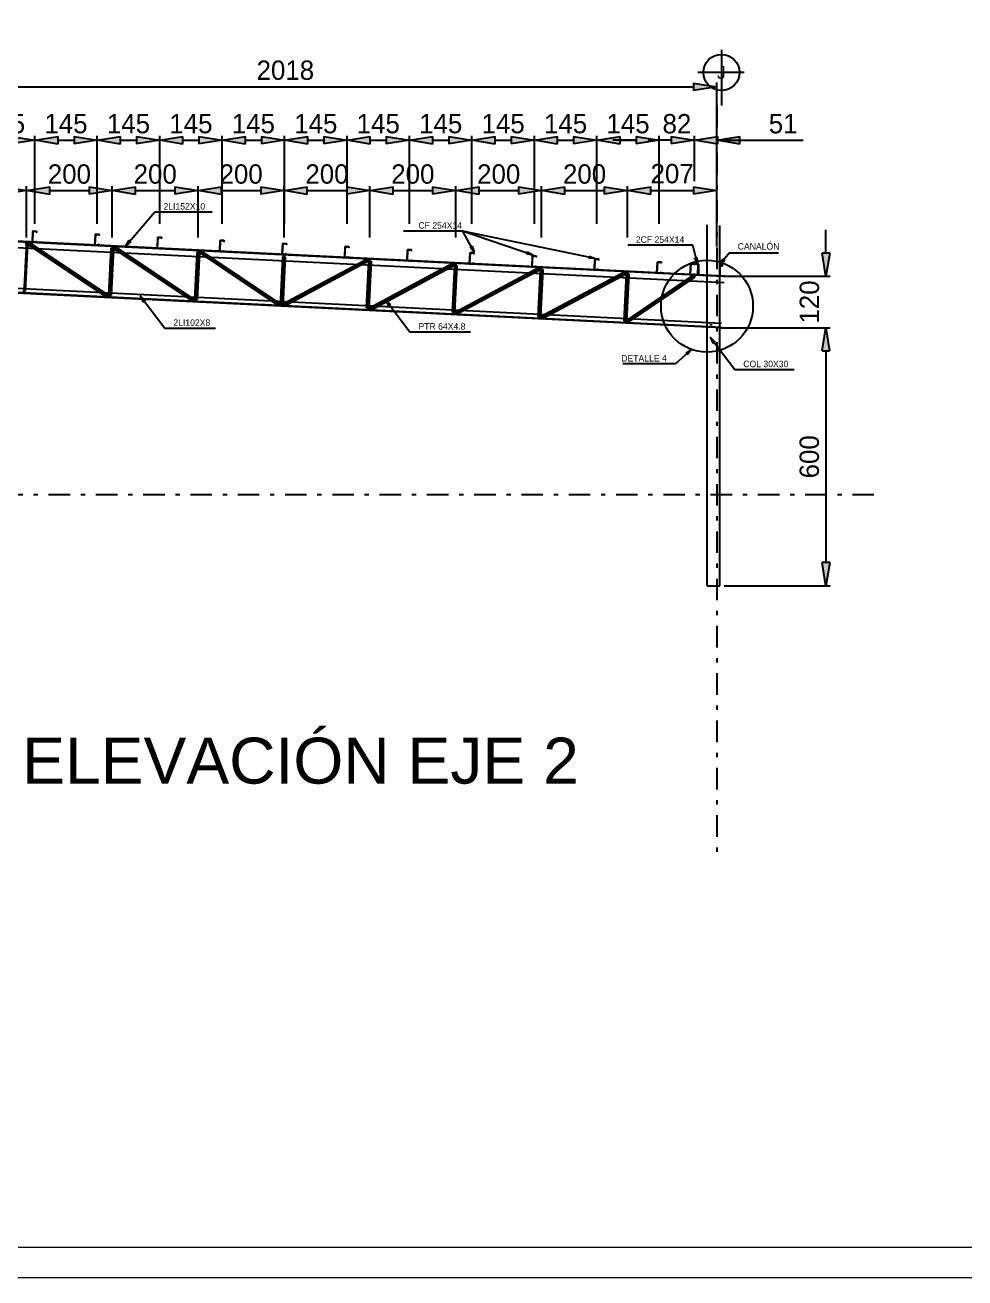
# Model space of a CAD drawing. Header units: millimetres. Extents: x 0 to 11971, y -30495 to 57.
# Drawn here: x 116.02 to 137.89, y 0 to 29.13 of the extents above; entities that cross this region are included whole.
import ezdxf
from ezdxf.enums import TextEntityAlignment as Align

# ---------------------------------------------------------------- set-up
doc = ezdxf.new("R2010")
doc.units = ezdxf.units.MM
doc.linetypes.add('DASHDOT', pattern=[1, 0.5, -0.25, 0, -0.25])
for name, color, linetype in [('6', 7, 'Continuous'), ('ACERO', 5, 'Continuous'), ('C', 11, 'Continuous'), ('EJES', 250, 'DASHDOT'), ('MEM', 7, 'Continuous'), ('Muro', 242, 'Continuous')]:
    doc.layers.add(name, color=color, linetype=linetype)
doc.styles.add('LEROY', font='stylu.ttf')
doc.styles.add('SWISS', font='SAS_____.pfb')
doc.dimstyles.new('LEROY', dxfattribs={"dimtxt": 0.15, "dimasz": 0.18, "dimexe": 0.1, "dimexo": 0.1, "dimgap": 0.05, "dimtad": 1, "dimdec": 0, "dimlfac": 100, "dimzin": 0, "dimdsep": 46, "dimtxsty": 'LEROY', "dimblk1": 'FLECHA', "dimblk2": 'FLECHA', "dimsah": 1, "dimcen": 0.2, "dimclrd": 256, "dimclre": 256, "dimclrt": 5, "dimadec": 0, "dimazin": 0, "dimtfac": 0.5, "dimtdec": 0, "dimtix": 1, "dimtofl": 0, "dimtmove": 0, "dimatfit": 3, "dimldrblk": 'FLECHA', "dimfxl": 1, "dimtolj": 1, "dimtzin": 0, "dimarcsym": 0})
doc.dimstyles.new('LEROY_CONC', dxfattribs={"dimtxt": 0.15, "dimasz": 0.15, "dimexe": 0.08, "dimexo": 0.08, "dimgap": 0.05, "dimtad": 1, "dimdec": 0, "dimlfac": 20, "dimzin": 0, "dimdsep": 46, "dimtxsty": 'LEROY', "dimblk1": 'FLECHA', "dimblk2": 'FLECHA', "dimsah": 1, "dimcen": 0.2, "dimclrd": 256, "dimclre": 256, "dimclrt": 5, "dimadec": 0, "dimazin": 0, "dimtfac": 0.5, "dimtdec": 0, "dimtix": 1, "dimtofl": 0, "dimtmove": 0, "dimatfit": 3, "dimldrblk": 'FLECHA', "dimfxl": 1, "dimtolj": 1, "dimtzin": 0, "dimarcsym": 0})

# ---------------------------------------------------------------- blocks, each defined once
blk = doc.blocks.new('FLECHA')
at = {"linetype": 'Continuous'}
blk.add_hatch(color=5, dxfattribs=at).paths.add_polyline_path([(0, 0), (-1, 0.162), (-1, -0.157)])
at = {"color": 5, "linetype": 'Continuous'}
blk.add_line((-1, 0.162), (-1, -0.157), dxfattribs=at)
blk.add_lwpolyline([(-1, 0.162), (0, 0), (-1, -0.157)], dxfattribs=at)
blk = doc.blocks.new('*D36')
at = {"layer": 'C', "lineweight": -2, "transparency": 16777216}
for p, q in [((132.212, 22.092), (134.754, 22.092)), ((134.654, 21.552), (134.654, 16.632)), ((132.287, 16.092), (134.754, 16.092))]:
    blk.add_line(p, q, dxfattribs=at)
at = {"layer": 'Defpoints', "color": 0, "transparency": 16777216}
for p in [(132.112, 22.092), (132.187, 16.092), (134.654, 16.092)]:
    blk.add_point(p, dxfattribs=at)
at = {"layer": 'C', "lineweight": -2, "transparency": 16777216, "xscale": 0.54, "yscale": 0.54, "zscale": 0.54}
for p, rotation in [((134.654, 22.092), 90), ((134.654, 16.092), 270)]:
    blk.add_blockref('FLECHA', p, dxfattribs=dict(at, rotation=rotation))
at = {"layer": 'C', "color": 7, "transparency": 16777216, "insert": (134.269, 19.092), "char_height": 0.45, "attachment_point": 5, "rotation": 90, "style": 'LEROY'}
blk.add_mtext('\\A1;600', dxfattribs=at)
blk = doc.blocks.new('*D37')
at = {"layer": 'C', "lineweight": -2, "transparency": 16777216}
for p, q in [((134.654, 23.83), (134.654, 24.37)), ((132.282, 23.29), (134.754, 23.29)), ((132.287, 22.092), (134.754, 22.092)), ((134.654, 21.552), (134.654, 21.012))]:
    blk.add_line(p, q, dxfattribs=at)
at = {"layer": 'Defpoints', "color": 0, "transparency": 16777216}
for p in [(132.182, 23.29), (132.187, 22.092), (134.654, 22.092)]:
    blk.add_point(p, dxfattribs=at)
at = {"layer": 'C', "lineweight": -2, "transparency": 16777216, "xscale": 0.54, "yscale": 0.54, "zscale": 0.54}
for p, rotation in [((134.654, 23.29), 270), ((134.654, 22.092), 90)]:
    blk.add_blockref('FLECHA', p, dxfattribs=dict(at, rotation=rotation))
at = {"layer": 'C', "color": 7, "transparency": 16777216, "insert": (134.271, 22.691), "char_height": 0.45, "attachment_point": 5, "rotation": 90, "style": 'LEROY'}
blk.add_mtext('\\A1;120', dxfattribs=at)
blk = doc.blocks.new('EJE-VERT')
at = {"color": 15, "linetype": 'Continuous'}
for p, q in [((0, 2.163), (0, 0)), ((0.883, 1.28), (-0.909, 1.28))]:
    blk.add_line(p, q, dxfattribs=at)
blk.add_circle((0, 1.28), 0.7, dxfattribs=at)
at = {"color": 242, "style": 'LEROY'}
blk.add_attdef('EJE', text='', height=0.5, dxfattribs=at).set_placement((0, 1.28), align=Align.MIDDLE)
blk = doc.blocks.new('*D67')
at = {"layer": 'C', "lineweight": -2, "transparency": 16777216}
for p, q in [((111.935, 26.451), (111.935, 27.794)), ((112.475, 27.694), (131.572, 27.694)), ((132.112, 26.171), (132.112, 27.794))]:
    blk.add_line(p, q, dxfattribs=at)
at = {"layer": 'Defpoints', "color": 0, "transparency": 16777216}
for p in [(132.112, 27.694), (111.935, 26.351), (132.112, 26.071)]:
    blk.add_point(p, dxfattribs=at)
at = {"layer": 'C', "lineweight": -2, "transparency": 16777216, "xscale": 0.54, "yscale": 0.54, "zscale": 0.54, "rotation": 180}
blk.add_blockref('FLECHA', (111.935, 27.694), dxfattribs=at)
at = {"layer": 'C', "lineweight": -2, "transparency": 16777216, "xscale": 0.54, "yscale": 0.54, "zscale": 0.54}
blk.add_blockref('FLECHA', (132.112, 27.694), dxfattribs=at)
at = {"layer": 'C', "color": 7, "transparency": 16777216, "insert": (122.078, 28.078), "char_height": 0.45, "attachment_point": 5, "style": 'LEROY'}
blk.add_mtext('\\A1;2018', dxfattribs=at)
blk = doc.blocks.new('*D69')
at = {"layer": 'C', "lineweight": -2, "transparency": 16777216}
for p, q in [((114.057, 24.939), (114.057, 25.381)), ((116.055, 24.19), (116.055, 25.381)), ((114.597, 25.281), (115.515, 25.281))]:
    blk.add_line(p, q, dxfattribs=at)
at = {"layer": 'Defpoints', "color": 0, "transparency": 16777216}
for p in [(116.055, 25.281), (114.057, 24.839), (116.055, 24.09)]:
    blk.add_point(p, dxfattribs=at)
at = {"layer": 'C', "lineweight": -2, "transparency": 16777216, "xscale": 0.54, "yscale": 0.54, "zscale": 0.54, "rotation": 180}
blk.add_blockref('FLECHA', (114.057, 25.281), dxfattribs=at)
at = {"layer": 'C', "lineweight": -2, "transparency": 16777216, "xscale": 0.54, "yscale": 0.54, "zscale": 0.54}
blk.add_blockref('FLECHA', (116.055, 25.281), dxfattribs=at)
at = {"layer": 'C', "color": 7, "transparency": 16777216, "insert": (115.056, 25.664), "char_height": 0.45, "attachment_point": 5, "style": 'LEROY'}
blk.add_mtext('\\A1;200', dxfattribs=at)
blk = doc.blocks.new('*D70')
at = {"layer": 'C', "lineweight": -2, "transparency": 16777216}
for p, q in [((116.055, 24.939), (116.055, 25.381)), ((118.052, 24.19), (118.052, 25.381)), ((116.595, 25.281), (117.512, 25.281))]:
    blk.add_line(p, q, dxfattribs=at)
at = {"layer": 'Defpoints', "color": 0, "transparency": 16777216}
for p in [(118.052, 25.281), (116.055, 24.839), (118.052, 24.09)]:
    blk.add_point(p, dxfattribs=at)
at = {"layer": 'C', "lineweight": -2, "transparency": 16777216, "xscale": 0.54, "yscale": 0.54, "zscale": 0.54, "rotation": 180}
blk.add_blockref('FLECHA', (116.055, 25.281), dxfattribs=at)
at = {"layer": 'C', "lineweight": -2, "transparency": 16777216, "xscale": 0.54, "yscale": 0.54, "zscale": 0.54}
blk.add_blockref('FLECHA', (118.052, 25.281), dxfattribs=at)
at = {"layer": 'C', "color": 7, "transparency": 16777216, "insert": (117.053, 25.664), "char_height": 0.45, "attachment_point": 5, "style": 'LEROY'}
blk.add_mtext('\\A1;200', dxfattribs=at)
blk = doc.blocks.new('*D71')
at = {"layer": 'C', "lineweight": -2, "transparency": 16777216}
for p, q in [((118.052, 24.939), (118.052, 25.381)), ((120.05, 24.19), (120.05, 25.381)), ((118.592, 25.281), (119.51, 25.281))]:
    blk.add_line(p, q, dxfattribs=at)
at = {"layer": 'Defpoints', "color": 0, "transparency": 16777216}
for p in [(120.05, 25.281), (118.052, 24.839), (120.05, 24.09)]:
    blk.add_point(p, dxfattribs=at)
at = {"layer": 'C', "lineweight": -2, "transparency": 16777216, "xscale": 0.54, "yscale": 0.54, "zscale": 0.54, "rotation": 180}
blk.add_blockref('FLECHA', (118.052, 25.281), dxfattribs=at)
at = {"layer": 'C', "lineweight": -2, "transparency": 16777216, "xscale": 0.54, "yscale": 0.54, "zscale": 0.54}
blk.add_blockref('FLECHA', (120.05, 25.281), dxfattribs=at)
at = {"layer": 'C', "color": 7, "transparency": 16777216, "insert": (119.051, 25.664), "char_height": 0.45, "attachment_point": 5, "style": 'LEROY'}
blk.add_mtext('\\A1;200', dxfattribs=at)
blk = doc.blocks.new('*D72')
at = {"layer": 'C', "lineweight": -2, "transparency": 16777216}
for p, q in [((120.05, 24.939), (120.05, 25.381)), ((122.047, 24.19), (122.047, 25.381)), ((120.59, 25.281), (121.507, 25.281))]:
    blk.add_line(p, q, dxfattribs=at)
at = {"layer": 'Defpoints', "color": 0, "transparency": 16777216}
for p in [(122.047, 25.281), (120.05, 24.839), (122.047, 24.09)]:
    blk.add_point(p, dxfattribs=at)
at = {"layer": 'C', "lineweight": -2, "transparency": 16777216, "xscale": 0.54, "yscale": 0.54, "zscale": 0.54, "rotation": 180}
blk.add_blockref('FLECHA', (120.05, 25.281), dxfattribs=at)
at = {"layer": 'C', "lineweight": -2, "transparency": 16777216, "xscale": 0.54, "yscale": 0.54, "zscale": 0.54}
blk.add_blockref('FLECHA', (122.047, 25.281), dxfattribs=at)
at = {"layer": 'C', "color": 7, "transparency": 16777216, "insert": (121.049, 25.664), "char_height": 0.45, "attachment_point": 5, "style": 'LEROY'}
blk.add_mtext('\\A1;200', dxfattribs=at)
blk = doc.blocks.new('*D73')
at = {"layer": 'C', "lineweight": -2, "transparency": 16777216}
for p, q in [((122.047, 24.939), (122.047, 25.381)), ((124.045, 24.19), (124.045, 25.381)), ((122.587, 25.281), (123.505, 25.281))]:
    blk.add_line(p, q, dxfattribs=at)
at = {"layer": 'Defpoints', "color": 0, "transparency": 16777216}
for p in [(124.045, 25.281), (122.047, 24.839), (124.045, 24.09)]:
    blk.add_point(p, dxfattribs=at)
at = {"layer": 'C', "lineweight": -2, "transparency": 16777216, "xscale": 0.54, "yscale": 0.54, "zscale": 0.54, "rotation": 180}
blk.add_blockref('FLECHA', (122.047, 25.281), dxfattribs=at)
at = {"layer": 'C', "lineweight": -2, "transparency": 16777216, "xscale": 0.54, "yscale": 0.54, "zscale": 0.54}
blk.add_blockref('FLECHA', (124.045, 25.281), dxfattribs=at)
at = {"layer": 'C', "color": 7, "transparency": 16777216, "insert": (123.046, 25.664), "char_height": 0.45, "attachment_point": 5, "style": 'LEROY'}
blk.add_mtext('\\A1;200', dxfattribs=at)
blk = doc.blocks.new('*D74')
at = {"layer": 'C', "lineweight": -2, "transparency": 16777216}
for p, q in [((124.045, 24.939), (124.045, 25.381)), ((126.043, 24.19), (126.043, 25.381)), ((124.585, 25.281), (125.503, 25.281))]:
    blk.add_line(p, q, dxfattribs=at)
at = {"layer": 'Defpoints', "color": 0, "transparency": 16777216}
for p in [(126.043, 25.281), (124.045, 24.839), (126.043, 24.09)]:
    blk.add_point(p, dxfattribs=at)
at = {"layer": 'C', "lineweight": -2, "transparency": 16777216, "xscale": 0.54, "yscale": 0.54, "zscale": 0.54, "rotation": 180}
blk.add_blockref('FLECHA', (124.045, 25.281), dxfattribs=at)
at = {"layer": 'C', "lineweight": -2, "transparency": 16777216, "xscale": 0.54, "yscale": 0.54, "zscale": 0.54}
blk.add_blockref('FLECHA', (126.043, 25.281), dxfattribs=at)
at = {"layer": 'C', "color": 7, "transparency": 16777216, "insert": (125.044, 25.664), "char_height": 0.45, "attachment_point": 5, "style": 'LEROY'}
blk.add_mtext('\\A1;200', dxfattribs=at)
blk = doc.blocks.new('*D75')
at = {"layer": 'C', "lineweight": -2, "transparency": 16777216}
for p, q in [((126.043, 24.939), (126.043, 25.381)), ((128.04, 24.19), (128.04, 25.381)), ((126.583, 25.281), (127.5, 25.281))]:
    blk.add_line(p, q, dxfattribs=at)
at = {"layer": 'Defpoints', "color": 0, "transparency": 16777216}
for p in [(128.04, 25.281), (126.043, 24.839), (128.04, 24.09)]:
    blk.add_point(p, dxfattribs=at)
at = {"layer": 'C', "lineweight": -2, "transparency": 16777216, "xscale": 0.54, "yscale": 0.54, "zscale": 0.54, "rotation": 180}
blk.add_blockref('FLECHA', (126.043, 25.281), dxfattribs=at)
at = {"layer": 'C', "lineweight": -2, "transparency": 16777216, "xscale": 0.54, "yscale": 0.54, "zscale": 0.54}
blk.add_blockref('FLECHA', (128.04, 25.281), dxfattribs=at)
at = {"layer": 'C', "color": 7, "transparency": 16777216, "insert": (127.041, 25.664), "char_height": 0.45, "attachment_point": 5, "style": 'LEROY'}
blk.add_mtext('\\A1;200', dxfattribs=at)
blk = doc.blocks.new('*D76')
at = {"layer": 'C', "lineweight": -2, "transparency": 16777216}
for p, q in [((128.04, 24.939), (128.04, 25.381)), ((130.038, 24.19), (130.038, 25.381)), ((128.58, 25.281), (129.498, 25.281))]:
    blk.add_line(p, q, dxfattribs=at)
at = {"layer": 'Defpoints', "color": 0, "transparency": 16777216}
for p in [(130.038, 25.281), (128.04, 24.839), (130.038, 24.09)]:
    blk.add_point(p, dxfattribs=at)
at = {"layer": 'C', "lineweight": -2, "transparency": 16777216, "xscale": 0.54, "yscale": 0.54, "zscale": 0.54, "rotation": 180}
blk.add_blockref('FLECHA', (128.04, 25.281), dxfattribs=at)
at = {"layer": 'C', "lineweight": -2, "transparency": 16777216, "xscale": 0.54, "yscale": 0.54, "zscale": 0.54}
blk.add_blockref('FLECHA', (130.038, 25.281), dxfattribs=at)
at = {"layer": 'C', "color": 7, "transparency": 16777216, "insert": (129.039, 25.664), "char_height": 0.45, "attachment_point": 5, "style": 'LEROY'}
blk.add_mtext('\\A1;200', dxfattribs=at)
blk = doc.blocks.new('*D77')
at = {"layer": 'C', "lineweight": -2, "transparency": 16777216}
for p, q in [((130.038, 24.939), (130.038, 25.381)), ((132.112, 24.19), (132.112, 25.381)), ((130.578, 25.281), (131.572, 25.281))]:
    blk.add_line(p, q, dxfattribs=at)
at = {"layer": 'Defpoints', "color": 0, "transparency": 16777216}
for p in [(132.112, 25.281), (130.038, 24.839), (132.112, 24.09)]:
    blk.add_point(p, dxfattribs=at)
at = {"layer": 'C', "lineweight": -2, "transparency": 16777216, "xscale": 0.54, "yscale": 0.54, "zscale": 0.54, "rotation": 180}
blk.add_blockref('FLECHA', (130.038, 25.281), dxfattribs=at)
at = {"layer": 'C', "lineweight": -2, "transparency": 16777216, "xscale": 0.54, "yscale": 0.54, "zscale": 0.54}
blk.add_blockref('FLECHA', (132.112, 25.281), dxfattribs=at)
at = {"layer": 'C', "color": 7, "transparency": 16777216, "insert": (131.075, 25.673), "char_height": 0.45, "attachment_point": 5, "style": 'LEROY'}
blk.add_mtext('\\A1;207', dxfattribs=at)
blk = doc.blocks.new('*D80')
at = {"layer": 'C', "lineweight": -2, "transparency": 16777216}
for p, q in [((114.796, 25.501), (114.796, 26.551)), ((116.249, 24.506), (116.249, 26.551)), ((115.336, 26.451), (115.709, 26.451))]:
    blk.add_line(p, q, dxfattribs=at)
at = {"layer": 'Defpoints', "color": 0, "transparency": 16777216}
for p in [(116.249, 26.451), (114.796, 25.401), (116.249, 24.406)]:
    blk.add_point(p, dxfattribs=at)
at = {"layer": 'C', "lineweight": -2, "transparency": 16777216, "xscale": 0.54, "yscale": 0.54, "zscale": 0.54, "rotation": 180}
blk.add_blockref('FLECHA', (114.796, 26.451), dxfattribs=at)
at = {"layer": 'C', "lineweight": -2, "transparency": 16777216, "xscale": 0.54, "yscale": 0.54, "zscale": 0.54}
blk.add_blockref('FLECHA', (116.249, 26.451), dxfattribs=at)
at = {"layer": 'C', "color": 7, "transparency": 16777216, "insert": (115.523, 26.836), "char_height": 0.45, "attachment_point": 5, "style": 'LEROY'}
blk.add_mtext('\\A1;145', dxfattribs=at)
blk = doc.blocks.new('*D81')
at = {"layer": 'C', "lineweight": -2, "transparency": 16777216}
for p, q in [((116.249, 25.501), (116.249, 26.551)), ((117.702, 24.506), (117.702, 26.551)), ((116.789, 26.451), (117.162, 26.451))]:
    blk.add_line(p, q, dxfattribs=at)
at = {"layer": 'Defpoints', "color": 0, "transparency": 16777216}
for p in [(117.702, 26.451), (116.249, 25.401), (117.702, 24.406)]:
    blk.add_point(p, dxfattribs=at)
at = {"layer": 'C', "lineweight": -2, "transparency": 16777216, "xscale": 0.54, "yscale": 0.54, "zscale": 0.54, "rotation": 180}
blk.add_blockref('FLECHA', (116.249, 26.451), dxfattribs=at)
at = {"layer": 'C', "lineweight": -2, "transparency": 16777216, "xscale": 0.54, "yscale": 0.54, "zscale": 0.54}
blk.add_blockref('FLECHA', (117.702, 26.451), dxfattribs=at)
at = {"layer": 'C', "color": 7, "transparency": 16777216, "insert": (116.975, 26.836), "char_height": 0.45, "attachment_point": 5, "style": 'LEROY'}
blk.add_mtext('\\A1;145', dxfattribs=at)
blk = doc.blocks.new('*D82')
at = {"layer": 'C', "lineweight": -2, "transparency": 16777216}
for p, q in [((117.702, 25.501), (117.702, 26.551)), ((119.154, 24.506), (119.154, 26.551)), ((118.242, 26.451), (118.614, 26.451))]:
    blk.add_line(p, q, dxfattribs=at)
at = {"layer": 'Defpoints', "color": 0, "transparency": 16777216}
for p in [(119.154, 26.451), (117.702, 25.401), (119.154, 24.406)]:
    blk.add_point(p, dxfattribs=at)
at = {"layer": 'C', "lineweight": -2, "transparency": 16777216, "xscale": 0.54, "yscale": 0.54, "zscale": 0.54, "rotation": 180}
blk.add_blockref('FLECHA', (117.702, 26.451), dxfattribs=at)
at = {"layer": 'C', "lineweight": -2, "transparency": 16777216, "xscale": 0.54, "yscale": 0.54, "zscale": 0.54}
blk.add_blockref('FLECHA', (119.154, 26.451), dxfattribs=at)
at = {"layer": 'C', "color": 7, "transparency": 16777216, "insert": (118.428, 26.836), "char_height": 0.45, "attachment_point": 5, "style": 'LEROY'}
blk.add_mtext('\\A1;145', dxfattribs=at)
blk = doc.blocks.new('*D83')
at = {"layer": 'C', "lineweight": -2, "transparency": 16777216}
for p, q in [((119.154, 25.501), (119.154, 26.551)), ((120.607, 24.506), (120.607, 26.551)), ((119.694, 26.451), (120.067, 26.451))]:
    blk.add_line(p, q, dxfattribs=at)
at = {"layer": 'Defpoints', "color": 0, "transparency": 16777216}
for p in [(120.607, 26.451), (119.154, 25.401), (120.607, 24.406)]:
    blk.add_point(p, dxfattribs=at)
at = {"layer": 'C', "lineweight": -2, "transparency": 16777216, "xscale": 0.54, "yscale": 0.54, "zscale": 0.54, "rotation": 180}
blk.add_blockref('FLECHA', (119.154, 26.451), dxfattribs=at)
at = {"layer": 'C', "lineweight": -2, "transparency": 16777216, "xscale": 0.54, "yscale": 0.54, "zscale": 0.54}
blk.add_blockref('FLECHA', (120.607, 26.451), dxfattribs=at)
at = {"layer": 'C', "color": 7, "transparency": 16777216, "insert": (119.881, 26.836), "char_height": 0.45, "attachment_point": 5, "style": 'LEROY'}
blk.add_mtext('\\A1;145', dxfattribs=at)
blk = doc.blocks.new('*D84')
at = {"layer": 'C', "lineweight": -2, "transparency": 16777216}
for p, q in [((120.607, 25.501), (120.607, 26.551)), ((122.06, 24.506), (122.06, 26.551)), ((121.147, 26.451), (121.52, 26.451))]:
    blk.add_line(p, q, dxfattribs=at)
at = {"layer": 'Defpoints', "color": 0, "transparency": 16777216}
for p in [(122.06, 26.451), (120.607, 25.401), (122.06, 24.406)]:
    blk.add_point(p, dxfattribs=at)
at = {"layer": 'C', "lineweight": -2, "transparency": 16777216, "xscale": 0.54, "yscale": 0.54, "zscale": 0.54, "rotation": 180}
blk.add_blockref('FLECHA', (120.607, 26.451), dxfattribs=at)
at = {"layer": 'C', "lineweight": -2, "transparency": 16777216, "xscale": 0.54, "yscale": 0.54, "zscale": 0.54}
blk.add_blockref('FLECHA', (122.06, 26.451), dxfattribs=at)
at = {"layer": 'C', "color": 7, "transparency": 16777216, "insert": (121.334, 26.836), "char_height": 0.45, "attachment_point": 5, "style": 'LEROY'}
blk.add_mtext('\\A1;145', dxfattribs=at)
blk = doc.blocks.new('*D85')
at = {"layer": 'C', "lineweight": -2, "transparency": 16777216}
for p, q in [((122.06, 25.501), (122.06, 26.551)), ((123.513, 24.506), (123.513, 26.551)), ((122.6, 26.451), (122.973, 26.451))]:
    blk.add_line(p, q, dxfattribs=at)
at = {"layer": 'Defpoints', "color": 0, "transparency": 16777216}
for p in [(123.513, 26.451), (122.06, 25.401), (123.513, 24.406)]:
    blk.add_point(p, dxfattribs=at)
at = {"layer": 'C', "lineweight": -2, "transparency": 16777216, "xscale": 0.54, "yscale": 0.54, "zscale": 0.54, "rotation": 180}
blk.add_blockref('FLECHA', (122.06, 26.451), dxfattribs=at)
at = {"layer": 'C', "lineweight": -2, "transparency": 16777216, "xscale": 0.54, "yscale": 0.54, "zscale": 0.54}
blk.add_blockref('FLECHA', (123.513, 26.451), dxfattribs=at)
at = {"layer": 'C', "color": 7, "transparency": 16777216, "insert": (122.786, 26.836), "char_height": 0.45, "attachment_point": 5, "style": 'LEROY'}
blk.add_mtext('\\A1;145', dxfattribs=at)
blk = doc.blocks.new('*D86')
at = {"layer": 'C', "lineweight": -2, "transparency": 16777216}
for p, q in [((123.513, 25.501), (123.513, 26.551)), ((124.965, 24.506), (124.965, 26.551)), ((124.053, 26.451), (124.425, 26.451))]:
    blk.add_line(p, q, dxfattribs=at)
at = {"layer": 'Defpoints', "color": 0, "transparency": 16777216}
for p in [(124.965, 26.451), (123.513, 25.401), (124.965, 24.406)]:
    blk.add_point(p, dxfattribs=at)
at = {"layer": 'C', "lineweight": -2, "transparency": 16777216, "xscale": 0.54, "yscale": 0.54, "zscale": 0.54, "rotation": 180}
blk.add_blockref('FLECHA', (123.513, 26.451), dxfattribs=at)
at = {"layer": 'C', "lineweight": -2, "transparency": 16777216, "xscale": 0.54, "yscale": 0.54, "zscale": 0.54}
blk.add_blockref('FLECHA', (124.965, 26.451), dxfattribs=at)
at = {"layer": 'C', "color": 7, "transparency": 16777216, "insert": (124.239, 26.836), "char_height": 0.45, "attachment_point": 5, "style": 'LEROY'}
blk.add_mtext('\\A1;145', dxfattribs=at)
blk = doc.blocks.new('*D87')
at = {"layer": 'C', "lineweight": -2, "transparency": 16777216}
for p, q in [((124.965, 25.501), (124.965, 26.551)), ((126.418, 24.506), (126.418, 26.551)), ((125.505, 26.451), (125.878, 26.451))]:
    blk.add_line(p, q, dxfattribs=at)
at = {"layer": 'Defpoints', "color": 0, "transparency": 16777216}
for p in [(126.418, 26.451), (124.965, 25.401), (126.418, 24.406)]:
    blk.add_point(p, dxfattribs=at)
at = {"layer": 'C', "lineweight": -2, "transparency": 16777216, "xscale": 0.54, "yscale": 0.54, "zscale": 0.54, "rotation": 180}
blk.add_blockref('FLECHA', (124.965, 26.451), dxfattribs=at)
at = {"layer": 'C', "lineweight": -2, "transparency": 16777216, "xscale": 0.54, "yscale": 0.54, "zscale": 0.54}
blk.add_blockref('FLECHA', (126.418, 26.451), dxfattribs=at)
at = {"layer": 'C', "color": 7, "transparency": 16777216, "insert": (125.692, 26.836), "char_height": 0.45, "attachment_point": 5, "style": 'LEROY'}
blk.add_mtext('\\A1;145', dxfattribs=at)
blk = doc.blocks.new('*D88')
at = {"layer": 'C', "lineweight": -2, "transparency": 16777216}
for p, q in [((126.418, 25.501), (126.418, 26.551)), ((127.871, 24.506), (127.871, 26.551)), ((126.958, 26.451), (127.331, 26.451))]:
    blk.add_line(p, q, dxfattribs=at)
at = {"layer": 'Defpoints', "color": 0, "transparency": 16777216}
for p in [(127.871, 26.451), (126.418, 25.401), (127.871, 24.406)]:
    blk.add_point(p, dxfattribs=at)
at = {"layer": 'C', "lineweight": -2, "transparency": 16777216, "xscale": 0.54, "yscale": 0.54, "zscale": 0.54, "rotation": 180}
blk.add_blockref('FLECHA', (126.418, 26.451), dxfattribs=at)
at = {"layer": 'C', "lineweight": -2, "transparency": 16777216, "xscale": 0.54, "yscale": 0.54, "zscale": 0.54}
blk.add_blockref('FLECHA', (127.871, 26.451), dxfattribs=at)
at = {"layer": 'C', "color": 7, "transparency": 16777216, "insert": (127.144, 26.836), "char_height": 0.45, "attachment_point": 5, "style": 'LEROY'}
blk.add_mtext('\\A1;145', dxfattribs=at)
blk = doc.blocks.new('*D89')
at = {"layer": 'C', "lineweight": -2, "transparency": 16777216}
for p, q in [((127.871, 25.501), (127.871, 26.551)), ((129.323, 24.506), (129.323, 26.551)), ((128.411, 26.451), (128.783, 26.451))]:
    blk.add_line(p, q, dxfattribs=at)
at = {"layer": 'Defpoints', "color": 0, "transparency": 16777216}
for p in [(129.323, 26.451), (127.871, 25.401), (129.323, 24.406)]:
    blk.add_point(p, dxfattribs=at)
at = {"layer": 'C', "lineweight": -2, "transparency": 16777216, "xscale": 0.54, "yscale": 0.54, "zscale": 0.54, "rotation": 180}
blk.add_blockref('FLECHA', (127.871, 26.451), dxfattribs=at)
at = {"layer": 'C', "lineweight": -2, "transparency": 16777216, "xscale": 0.54, "yscale": 0.54, "zscale": 0.54}
blk.add_blockref('FLECHA', (129.323, 26.451), dxfattribs=at)
at = {"layer": 'C', "color": 7, "transparency": 16777216, "insert": (128.597, 26.836), "char_height": 0.45, "attachment_point": 5, "style": 'LEROY'}
blk.add_mtext('\\A1;145', dxfattribs=at)
blk = doc.blocks.new('*D90')
at = {"layer": 'C', "lineweight": -2, "transparency": 16777216}
for p, q in [((129.323, 25.501), (129.323, 26.551)), ((130.776, 24.506), (130.776, 26.551)), ((129.863, 26.451), (130.236, 26.451))]:
    blk.add_line(p, q, dxfattribs=at)
at = {"layer": 'Defpoints', "color": 0, "transparency": 16777216}
for p in [(130.776, 26.451), (129.323, 25.401), (130.776, 24.406)]:
    blk.add_point(p, dxfattribs=at)
at = {"layer": 'C', "lineweight": -2, "transparency": 16777216, "xscale": 0.54, "yscale": 0.54, "zscale": 0.54, "rotation": 180}
blk.add_blockref('FLECHA', (129.323, 26.451), dxfattribs=at)
at = {"layer": 'C', "lineweight": -2, "transparency": 16777216, "xscale": 0.54, "yscale": 0.54, "zscale": 0.54}
blk.add_blockref('FLECHA', (130.776, 26.451), dxfattribs=at)
at = {"layer": 'C', "color": 7, "transparency": 16777216, "insert": (130.05, 26.836), "char_height": 0.45, "attachment_point": 5, "style": 'LEROY'}
blk.add_mtext('\\A1;145', dxfattribs=at)
blk = doc.blocks.new('*D91')
at = {"layer": 'C', "lineweight": -2, "transparency": 16777216}
for p, q in [((130.776, 25.501), (130.776, 26.551)), ((131.597, 25.601), (131.597, 26.551)), ((130.236, 26.451), (129.696, 26.451)), ((132.137, 26.451), (132.677, 26.451))]:
    blk.add_line(p, q, dxfattribs=at)
at = {"layer": 'Defpoints', "color": 0, "transparency": 16777216}
for p in [(131.597, 26.451), (130.776, 25.401), (131.597, 25.501)]:
    blk.add_point(p, dxfattribs=at)
at = {"layer": 'C', "lineweight": -2, "transparency": 16777216, "xscale": 0.54, "yscale": 0.54, "zscale": 0.54}
blk.add_blockref('FLECHA', (130.776, 26.451), dxfattribs=at)
at = {"layer": 'C', "lineweight": -2, "transparency": 16777216, "xscale": 0.54, "yscale": 0.54, "zscale": 0.54, "rotation": 180}
blk.add_blockref('FLECHA', (131.597, 26.451), dxfattribs=at)
at = {"layer": 'C', "color": 7, "transparency": 16777216, "insert": (131.187, 26.833), "char_height": 0.45, "attachment_point": 5, "style": 'LEROY'}
blk.add_mtext('\\A1;82', dxfattribs=at)
blk = doc.blocks.new('*D92')
at = {"layer": 'C', "lineweight": -2, "transparency": 16777216}
for p, q in [((131.597, 25.501), (131.597, 26.551)), ((132.112, 23.983), (132.112, 26.551)), ((131.057, 26.451), (130.517, 26.451)), ((132.652, 26.451), (134.124, 26.451))]:
    blk.add_line(p, q, dxfattribs=at)
at = {"layer": 'Defpoints', "color": 0, "transparency": 16777216}
for p in [(132.112, 26.451), (131.597, 25.401), (132.112, 23.883)]:
    blk.add_point(p, dxfattribs=at)
at = {"layer": 'C', "lineweight": -2, "transparency": 16777216, "xscale": 0.54, "yscale": 0.54, "zscale": 0.54}
blk.add_blockref('FLECHA', (131.597, 26.451), dxfattribs=at)
at = {"layer": 'C', "lineweight": -2, "transparency": 16777216, "xscale": 0.54, "yscale": 0.54, "zscale": 0.54, "rotation": 180}
blk.add_blockref('FLECHA', (132.112, 26.451), dxfattribs=at)
at = {"layer": 'C', "color": 7, "transparency": 16777216, "insert": (133.658, 26.835), "char_height": 0.45, "attachment_point": 5, "style": 'LEROY'}
blk.add_mtext('\\A1;51', dxfattribs=at)

msp = doc.modelspace()

# ---------------------------------------------------------------- linework, layer by layer
at = {"layer": '6', "lineweight": 0}
for points in [[(101.7307, 57.3838), (187.0905, 57.3838), (187.0905, 0), (101.7307, 0)], [(102.44, 56.6745), (186.3812, 56.6745), (186.3812, 0.7093), (102.44, 0.7093)]]:
    msp.add_lwpolyline(points, close=True, dxfattribs=at)
at = {"layer": 'ACERO'}
for p, q in [((132.4174, 23.2755), (111.8783, 24.2879)), ((132.2917, 23.2897), (111.8787, 24.2959)), ((132.2842, 23.1379), (111.8712, 24.1441)), ((116.0546, 24.0901), (115.9955, 22.8915)), ((116.082, 24.0357), (116.022, 24.0386)), ((116.082, 24.0357), (116.0281, 22.943)), ((117.9931, 22.7931), (116.0546, 24.0901)), ((116.082, 24.0357), (116.1153, 24.0855)), ((117.9324, 22.7976), (116.082, 24.0357)), ((117.9658, 22.8475), (116.1153, 24.0855)), ((118.0196, 23.9402), (117.9658, 22.8475)), ((118.0522, 23.9916), (117.9931, 22.7931)), ((118.0796, 23.9372), (118.0196, 23.9402)), ((118.0799, 23.9372), (118.0199, 23.9372)), ((118.0796, 23.9372), (118.0257, 22.8445)), ((119.9907, 22.6946), (118.0522, 23.9916)), ((118.0796, 23.9372), (118.1129, 23.9871)), ((119.93, 22.6991), (118.0796, 23.9372)), ((118.0799, 23.9372), (118.1133, 23.987)), ((119.9633, 22.749), (118.1129, 23.9871)), ((120.0502, 23.8931), (119.9911, 22.6946)), ((121.9886, 22.5961), (120.0502, 23.8931)), ((120.0775, 23.8387), (120.1109, 23.8886)), ((121.9613, 22.6505), (120.1109, 23.8886)), ((120.0176, 23.8417), (119.9637, 22.749)), ((120.0775, 23.8387), (120.0176, 23.8417)), ((120.0775, 23.8387), (120.0236, 22.746)), ((121.9279, 22.6006), (120.0775, 23.8387)), ((121.4906, 23.8141), (121.4062, 23.8183)), ((121.5085, 23.8212), (121.4066, 23.8263)), ((122.0152, 23.7432), (121.9587, 22.5976)), ((122.0477, 23.7947), (121.9886, 22.5961)), ((121.9886, 22.5961), (124.0453, 23.6962)), ((122.0152, 23.7432), (122.0751, 23.7403)), ((122.0751, 23.7403), (122.0186, 22.5946)), ((122.0212, 22.6476), (123.9844, 23.6977)), ((122.0495, 22.5946), (124.0127, 23.6447)), ((124.0127, 23.6447), (123.9589, 22.552)), ((124.0127, 23.6447), (123.9844, 23.6977)), ((124.0453, 23.6962), (123.9862, 22.4976)), ((123.9862, 22.4976), (126.0429, 23.5977)), ((124.0127, 23.6447), (124.0727, 23.6418)), ((124.0727, 23.6418), (124.0188, 22.5491)), ((124.0188, 22.5491), (125.982, 23.5992)), ((126.0103, 23.5463), (125.982, 23.5992)), ((126.0429, 23.5977), (125.9838, 22.3992)), ((124.0471, 22.4962), (126.0103, 23.5463)), ((126.0103, 23.5463), (125.9564, 22.4536)), ((125.9838, 22.3992), (128.0405, 23.4993)), ((126.0103, 23.5463), (126.0702, 23.5433)), ((126.0702, 23.5433), (126.0164, 22.4506)), ((126.0164, 22.4506), (127.9796, 23.5007)), ((126.0447, 22.3977), (128.0079, 23.4478)), ((128.0079, 23.4478), (127.954, 22.3551)), ((128.0079, 23.4478), (127.9796, 23.5007)), ((128.0405, 23.4993), (127.9814, 22.3007)), ((127.9814, 22.3007), (130.038, 23.4008)), ((128.0079, 23.4478), (128.0678, 23.4449)), ((128.0678, 23.4449), (128.0139, 22.3522)), ((128.0139, 22.3522), (129.9772, 23.4023)), ((128.0422, 22.2993), (130.0055, 23.3494)), ((130.0055, 23.3494), (129.9516, 22.2567)), ((130.0055, 23.3494), (129.9772, 23.4023)), ((130.038, 23.4008), (129.9789, 22.2023)), ((130.0055, 23.3494), (130.0654, 23.3464)), ((130.006, 22.2568), (131.5806, 23.3219)), ((130.0654, 23.3464), (130.0115, 22.2537)), ((131.6142, 23.2722), (131.5806, 23.3219)), ((132.2218, 22.0917), (111.8196, 23.0973)), ((132.2218, 22.1017), (111.8201, 23.1073)), ((132.2268, 22.1936), (111.8246, 23.1992)), ((129.9789, 22.2023), (131.5974, 23.297)), ((130.0396, 22.2071), (131.6142, 23.2722)), ((115.9682, 22.9459), (116.0281, 22.943)), ((117.9658, 22.8475), (117.9324, 22.7976)), ((117.9658, 22.8475), (118.0257, 22.8445)), ((119.9633, 22.749), (119.93, 22.6991)), ((119.9637, 22.749), (120.0236, 22.746)), ((121.9613, 22.6505), (121.9279, 22.6006)), ((121.9613, 22.6505), (122.0212, 22.6476)), ((122.0212, 22.6476), (122.0495, 22.5946)), ((124.0188, 22.5491), (123.9589, 22.552)), ((124.0188, 22.5491), (124.0471, 22.4962)), ((126.0164, 22.4506), (125.9564, 22.4536)), ((126.0164, 22.4506), (126.0447, 22.3977)), ((128.0139, 22.3522), (127.954, 22.3551)), ((128.0139, 22.3522), (128.0422, 22.2993)), ((130.0115, 22.2537), (129.9516, 22.2567)), ((130.006, 22.2568), (130.0396, 22.2071)), ((132.0091, 22.1552), (131.9492, 22.1582))]:
    msp.add_line(p, q, dxfattribs=at)
msp.add_arc((121.4901, 23.8046), 0.0095, 357.17813, 87.17813, dxfattribs=at)
at = {"layer": 'C'}
msp.add_circle((131.8868, 22.5941), 1.0697, dxfattribs=at)
at = {"layer": 'EJES'}
for p, q in [((132.1118, 27.2583), (132.1118, 9.7641)), ((135.7712, 18.2048), (107.8091, 18.2048))]:
    msp.add_line(p, q, dxfattribs=at)
at = {"layer": 'Muro'}
for p, q in [((131.8868, 16.0917), (131.8868, 24.4854)), ((132.1868, 16.0917), (132.1868, 24.4693)), ((131.8868, 16.0917), (132.1868, 16.0917))]:
    msp.add_line(p, q, dxfattribs=at)
for points in [[(116.2048, 24.3346), (116.1926, 24.0857, 0.4142136), (116.1949, 24.0831), (116.2789, 24.079, 0.4142136), (116.2814, 24.0813), (116.2821, 24.0967), (116.2802, 24.0968), (116.2796, 24.0833, -0.4142136), (116.2771, 24.081), (116.1968, 24.085, -0.4142136), (116.1946, 24.0875), (116.2067, 24.3326, -0.4142136), (116.2092, 24.3348), (116.2894, 24.3309, -0.4142136), (116.2916, 24.3284), (116.291, 24.3149), (116.2929, 24.3148), (116.2936, 24.3302, 0.4142136), (116.2914, 24.3327), (116.2074, 24.3368, 0.4142136)], [(117.6576, 24.263), (117.6453, 24.0141, 0.4142136), (117.6476, 24.0115), (117.7316, 24.0074, 0.4142136), (117.7341, 24.0097), (117.7348, 24.0251), (117.7329, 24.0252), (117.7323, 24.0117, -0.4142136), (117.7298, 24.0094), (117.6496, 24.0133, -0.4142136), (117.6473, 24.0159), (117.6594, 24.261, -0.4142136), (117.6619, 24.2632), (117.7421, 24.2593, -0.4142136), (117.7444, 24.2568), (117.7437, 24.2433), (117.7456, 24.2432), (117.7464, 24.2586, 0.4142136), (117.7441, 24.2611), (117.6601, 24.2652, 0.4142136)], [(119.1103, 24.1913), (119.098, 23.9425, 0.4142136), (119.1003, 23.9399), (119.1843, 23.9358, 0.4142136), (119.1868, 23.9381), (119.1876, 23.9535), (119.1857, 23.9535), (119.185, 23.9401, -0.4142136), (119.1825, 23.9378), (119.1023, 23.9417, -0.4142136), (119.1, 23.9443), (119.1121, 24.1894, -0.4142136), (119.1146, 24.1916), (119.1948, 24.1877, -0.4142136), (119.1971, 24.1852), (119.1964, 24.1717), (119.1983, 24.1716), (119.1991, 24.187, 0.4142136), (119.1968, 24.1895), (119.1128, 24.1936, 0.4142136)], [(120.563, 24.1197), (120.5507, 23.8708, 0.4142136), (120.553, 23.8683), (120.637, 23.8642, 0.4142136), (120.6395, 23.8665), (120.6403, 23.8818), (120.6384, 23.8819), (120.6377, 23.8685, -0.4142136), (120.6352, 23.8662), (120.555, 23.8701, -0.4142136), (120.5527, 23.8726), (120.5648, 24.1178, -0.4142136), (120.5673, 24.12), (120.6475, 24.1161, -0.4142136), (120.6498, 24.1136), (120.6491, 24.1001), (120.651, 24.1), (120.6518, 24.1154, 0.4142136), (120.6495, 24.1179), (120.5655, 24.122, 0.4142136)], [(122.0157, 24.0481), (122.0034, 23.7992, 0.4142136), (122.0057, 23.7967), (122.0897, 23.7926, 0.4142136), (122.0922, 23.7949), (122.093, 23.8102), (122.0911, 23.8103), (122.0904, 23.7969, -0.4142136), (122.0879, 23.7946), (122.0077, 23.7985, -0.4142136), (122.0054, 23.801), (122.0175, 24.0461, -0.4142136), (122.02, 24.0484), (122.1002, 24.0445, -0.4142136), (122.1025, 24.042), (122.1019, 24.0285), (122.1038, 24.0284), (122.1045, 24.0438, 0.4142136), (122.1022, 24.0463), (122.0182, 24.0504, 0.4142136)], [(123.4684, 23.9765), (123.4562, 23.7276, 0.4142136), (123.4584, 23.7251), (123.5424, 23.721, 0.4142136), (123.545, 23.7233), (123.5457, 23.7386), (123.5438, 23.7387), (123.5432, 23.7252, -0.4142136), (123.5406, 23.723), (123.4604, 23.7269, -0.4142136), (123.4582, 23.7294), (123.4702, 23.9745, -0.4142136), (123.4728, 23.9768), (123.553, 23.9729, -0.4142136), (123.5552, 23.9704), (123.5546, 23.9569), (123.5565, 23.9568), (123.5572, 23.9722, 0.4142136), (123.5549, 23.9747), (123.4709, 23.9788, 0.4142136)], [(124.9212, 23.9049), (124.9089, 23.656, 0.4142136), (124.9112, 23.6535), (124.9952, 23.6494, 0.4142136), (124.9977, 23.6517), (124.9984, 23.667), (124.9965, 23.6671), (124.9959, 23.6536, -0.4142136), (124.9934, 23.6514), (124.9132, 23.6553, -0.4142136), (124.9109, 23.6578), (124.923, 23.9029, -0.4142136), (124.9255, 23.9052), (125.0057, 23.9013, -0.4142136), (125.008, 23.8987), (125.0073, 23.8853), (125.0092, 23.8852), (125.0099, 23.9005, 0.4142136), (125.0077, 23.9031), (124.9237, 23.9072, 0.4142136)], [(126.3739, 23.8333), (126.3616, 23.5844, 0.4142136), (126.3639, 23.5819), (126.4479, 23.5778, 0.4142136), (126.4504, 23.58), (126.4512, 23.5954), (126.4493, 23.5955), (126.4486, 23.582, -0.4142136), (126.4461, 23.5798), (126.3659, 23.5837, -0.4142136), (126.3636, 23.5862), (126.3757, 23.8313, -0.4142136), (126.3782, 23.8336), (126.4584, 23.8297, -0.4142136), (126.4607, 23.8271), (126.46, 23.8137), (126.4619, 23.8136), (126.4627, 23.8289, 0.4142136), (126.4604, 23.8315), (126.3764, 23.8356, 0.4142136)], [(127.8266, 23.7617), (127.8143, 23.5128, 0.4142136), (127.8166, 23.5103), (127.9006, 23.5062, 0.4142136), (127.9031, 23.5084), (127.9039, 23.5238), (127.902, 23.5239), (127.9013, 23.5104, -0.4142136), (127.8988, 23.5082), (127.8186, 23.5121, -0.4142136), (127.8163, 23.5146), (127.8284, 23.7597, -0.4142136), (127.8309, 23.762), (127.9111, 23.758, -0.4142136), (127.9134, 23.7555), (127.9127, 23.7421), (127.9146, 23.742), (127.9154, 23.7573, 0.4142136), (127.9131, 23.7599), (127.8291, 23.764, 0.4142136)], [(129.2793, 23.6901), (129.267, 23.4412, 0.4142136), (129.2693, 23.4387), (129.3533, 23.4346, 0.4142136), (129.3558, 23.4368), (129.3566, 23.4522), (129.3547, 23.4523), (129.354, 23.4388, -0.4142136), (129.3515, 23.4365), (129.2713, 23.4405, -0.4142136), (129.269, 23.443), (129.2811, 23.6881, -0.4142136), (129.2836, 23.6904), (129.3638, 23.6864, -0.4142136), (129.3661, 23.6839), (129.3654, 23.6704), (129.3673, 23.6704), (129.3681, 23.6857, 0.4142136), (129.3658, 23.6882), (129.2818, 23.6924, 0.4142136)], [(130.732, 23.6185), (130.7198, 23.3696, 0.4142136), (130.722, 23.3671), (130.806, 23.3629, 0.4142136), (130.8085, 23.3652), (130.8093, 23.3806), (130.8074, 23.3807), (130.8067, 23.3672, -0.4142136), (130.8042, 23.3649), (130.724, 23.3689, -0.4142136), (130.7217, 23.3714), (130.7338, 23.6165, -0.4142136), (130.7363, 23.6188), (130.8165, 23.6148, -0.4142136), (130.8188, 23.6123), (130.8182, 23.5988), (130.8201, 23.5987), (130.8208, 23.6141, 0.4142136), (130.8185, 23.6166), (130.7345, 23.6208, 0.4142136)], [(131.5091, 23.5801), (131.4969, 23.3312, 0.4142136), (131.4991, 23.3287), (131.5831, 23.3245, 0.4142136), (131.5857, 23.3268), (131.5864, 23.3422), (131.5845, 23.3423), (131.5839, 23.3288, -0.4142136), (131.5813, 23.3265), (131.5011, 23.3305, -0.4142136), (131.4989, 23.333), (131.5109, 23.5781, -0.4142136), (131.5135, 23.5804), (131.5937, 23.5764, -0.4142136), (131.5959, 23.5739), (131.5953, 23.5604), (131.5972, 23.5603), (131.5979, 23.5757, 0.4142136), (131.5957, 23.5782), (131.5117, 23.5824, 0.4142136)], [(131.6867, 23.5713), (131.6745, 23.3224, -0.4142136), (131.6719, 23.3201), (131.5879, 23.3243, -0.4142136), (131.5857, 23.3268), (131.5864, 23.3422), (131.5883, 23.3421), (131.5877, 23.3286, 0.4142136), (131.5899, 23.3261), (131.6701, 23.3221, 0.4142136), (131.6726, 23.3244), (131.6847, 23.5695, 0.4142136), (131.6825, 23.572), (131.6022, 23.576, 0.4142136), (131.5997, 23.5737), (131.5991, 23.5602), (131.5972, 23.5603), (131.5979, 23.5757, -0.4142136), (131.6004, 23.578), (131.6844, 23.5738, -0.4142136)], [(132.2344, 23.5748, -0.4142136), (132.2368, 23.5724), (132.2368, 23.5248), (132.2349, 23.5248), (132.2349, 23.5705, 0.4142136), (132.2325, 23.5729), (132.1892, 23.5729, 0.4142136), (132.1868, 23.5705), (132.1868, 23.2973, -0.4286599), (132.1843, 23.2949), (131.6891, 23.3193, -0.3999133), (131.6868, 23.3217), (131.6868, 23.5739), (131.6887, 23.5739), (131.6887, 23.3235, 0.3999133), (131.691, 23.3211), (132.1824, 23.2969, 0.4286599), (132.1849, 23.2993), (132.1849, 23.5724, -0.4142136), (132.1873, 23.5748)]]:
    msp.add_lwpolyline(points, format="xyb", close=True, dxfattribs=at)
for p in [(116.2369, 24.0811), (117.6896, 24.0095), (119.1423, 23.9379), (120.595, 23.8663), (122.0477, 23.7947), (123.5004, 23.723), (124.9532, 23.6514), (126.4059, 23.5798), (127.8586, 23.5082), (129.3113, 23.4366), (130.764, 23.365)]:
    msp.add_point(p, dxfattribs=at)

# ---------------------------------------------------------------- block references
at = {"layer": 'EJES', "xscale": 0.599999999999909, "yscale": 0.599999999999909, "zscale": 0.599999999999909}
msp.add_blockref('EJE-VERT', (132.2218, 27.2583), dxfattribs=at).add_auto_attribs({'EJE': 'J'})

# ---------------------------------------------------------------- texts
at = {"layer": 'C', "char_height": 0.15, "style": 'LEROY'}
for s, insert, width, attachment_point in [('{\\C5;2LI152X10}', (119.2417, 24.9136), 2.6345, 4), ('{\\C5;CF 254X14}', (126.188, 24.4702), 1.340105, 6), ('{\\C5;2CF 254X14}', (131.3576, 24.1424), 2.6345, 6), ('{\\C5;CANALÓN}', (132.6016, 23.9833), 2.6345, 4), ('{\\C5;2LI102X8}', (119.4718, 22.2112), 2.6345, 4), ('{\\C5;PTR 64X4.8}', (125.1753, 22.1232), 2.6345, 4), ('{\\C7;DETALLE 4}', (130.9509, 21.3825), 2.6345, 6), ('{\\C5;COL 30X30}', (132.7309, 21.2498), 2.6345, 4)]:
    msp.add_mtext(s, dxfattribs=dict(at, insert=insert, width=width, attachment_point=attachment_point))
at = {"layer": 'MEM', "style": 'SWISS'}
msp.add_text('ELEVACIÓN EJE 2', height=1.069266, dxfattribs=at).set_placement((115.9551, 11.4928))

# ---------------------------------------------------------------- dimensions: what is measured, and where the dimension line sits
at = {"layer": 'C'}
for base, p1, p2, picture, middle in [((132.1118, 27.6938), (111.935, 26.3513), (132.1118, 26.0708), '*D67', (122.0782, 27.6938)), ((132.1118, 26.4507), (131.5971, 25.4009), (132.1118, 23.8827), '*D92', (133.6579, 26.4507))]:
    dim = msp.add_linear_dim(base=base, p1=p1, p2=p2, dimstyle='LEROY', override={"dimtxt": 0.45, "dimasz": 0.54, "dimgap": 0.15, "dimclrt": 7, "dimfxl": 0.1}, dxfattribs=at)
    dim.commit()
    dim.dimension.update_dxf_attribs({"geometry": picture, "text_midpoint": middle, "dimtype": 160})
for base, p1, p2, picture, middle in [((116.249, 26.4513), (114.7963, 25.4009), (116.249, 24.4064), '*D80', (115.5226, 26.8364)), ((117.7017, 26.4513), (116.249, 25.4009), (117.7017, 24.4064), '*D81', (116.9753, 26.8364)), ((119.1544, 26.4513), (117.7017, 25.4009), (119.1544, 24.4064), '*D82', (118.4281, 26.8364)), ((120.6071, 26.4513), (119.1544, 25.4009), (120.6071, 24.4064), '*D83', (119.8808, 26.8364)), ((122.0599, 26.4513), (120.6071, 25.4009), (122.0599, 24.4064), '*D84', (121.3335, 26.8364)), ((123.5126, 26.4513), (122.0599, 25.4009), (123.5126, 24.4064), '*D85', (122.7862, 26.8364)), ((124.9653, 26.4513), (123.5126, 25.4009), (124.9653, 24.4064), '*D86', (124.2389, 26.8364)), ((126.418, 26.4513), (124.9653, 25.4009), (126.418, 24.4064), '*D87', (125.6917, 26.8364)), ((127.8707, 26.4513), (126.418, 25.4009), (127.8707, 24.4064), '*D88', (127.1444, 26.8364)), ((129.3234, 26.4513), (127.8707, 25.4009), (129.3234, 24.4064), '*D89', (128.5971, 26.8364)), ((130.7762, 26.4513), (129.3234, 25.4009), (130.7762, 24.4064), '*D90', (130.0498, 26.8364)), ((131.5971, 26.4507), (130.7762, 25.4009), (131.5971, 25.5009), '*D91', (131.1866, 26.8334)), ((116.0546, 25.2805), (114.0571, 24.8393), (116.0546, 24.09), '*D69', (115.0558, 25.6636)), ((118.0522, 25.2805), (116.0546, 24.8393), (118.0522, 24.09), '*D70', (117.0534, 25.6636)), ((120.0498, 25.2805), (118.0522, 24.8393), (120.0498, 24.09), '*D71', (119.051, 25.6636)), ((122.0474, 25.2805), (120.0498, 24.8393), (122.0474, 24.09), '*D72', (121.0486, 25.6636)), ((124.0449, 25.2805), (122.0474, 24.8393), (124.0449, 24.09), '*D73', (123.0461, 25.6636)), ((126.0425, 25.2805), (124.0449, 24.8393), (126.0425, 24.09), '*D74', (125.0437, 25.6636)), ((128.0401, 25.2805), (126.0425, 24.8393), (128.0401, 24.09), '*D75', (127.0413, 25.6636)), ((130.0377, 25.2805), (128.0401, 24.8393), (130.0377, 24.09), '*D76', (129.0389, 25.6636)), ((132.1118, 25.2805), (130.0377, 24.8393), (132.1118, 24.09), '*D77', (131.0747, 25.6733))]:
    dim = msp.add_linear_dim(base=base, p1=p1, p2=p2, dimstyle='LEROY', override={"dimtxt": 0.45, "dimasz": 0.54, "dimgap": 0.15, "dimclrt": 7, "dimfxl": 0.1}, dxfattribs=at)
    dim.commit()
    dim.dimension.update_dxf_attribs({"geometry": picture, "text_midpoint": middle})
for base, p1, p2, picture, middle in [((134.6537, 22.0917), (132.1816, 23.2897), (132.1868, 22.0917), '*D37', (134.2707, 22.6907)), ((134.6537, 16.0917), (132.1118, 22.0917), (132.1868, 16.0917), '*D36', (134.2687, 19.0917))]:
    dim = msp.add_linear_dim(base=base, p1=p1, p2=p2, angle=90, dimstyle='LEROY', override={"dimtxt": 0.45, "dimasz": 0.54, "dimgap": 0.15, "dimclrt": 7, "dimfxl": 0.1}, dxfattribs=at)
    dim.commit()
    dim.dimension.update_dxf_attribs({"geometry": picture, "text_midpoint": middle})

# ---------------------------------------------------------------- leaders
at = {"layer": 'C', "annotation_type": 0, "has_hookline": 1}
for points, hookline_direction, text_width in [([(118.3662, 23.9979), (119.0417, 24.7848), (119.1917, 24.7848)], 0, 1.1336), ([(127.8364, 23.7829), (126.1983, 24.3412), (126.0483, 24.3412)], 1, 1.1753), ([(126.4698, 23.8461), (126.2063, 24.3412), (126.0563, 24.3412)], 1, 1.1753), ([(129.2887, 23.705), (126.2007, 24.3412)], 1, 1.1753), ([(131.6649, 23.5777), (131.5576, 24.0134), (131.4076, 24.0134)], 1, 1.3133), ([(132.1881, 23.5651), (132.4016, 23.8322), (132.5516, 23.8322)], 0, 0.9463), ([(118.71, 22.8241), (119.2718, 22.083), (119.4218, 22.083)], 0, 0.9831), ([(124.4135, 22.7361), (124.9753, 21.9947), (125.1253, 21.9947)], 0, 1.2103), ([(131.9691, 21.8628), (132.5309, 21.1215), (132.6809, 21.1215)], 0, 1.1827), ([(131.53, 21.5857), (131.1509, 21.2541), (131.0009, 21.2541)], 1, 1.0247)]:
    msp.add_leader(points, dimstyle='LEROY_CONC', dxfattribs=dict(at, hookline_direction=hookline_direction, text_width=text_width))

doc.saveas('drawing.dxf')
